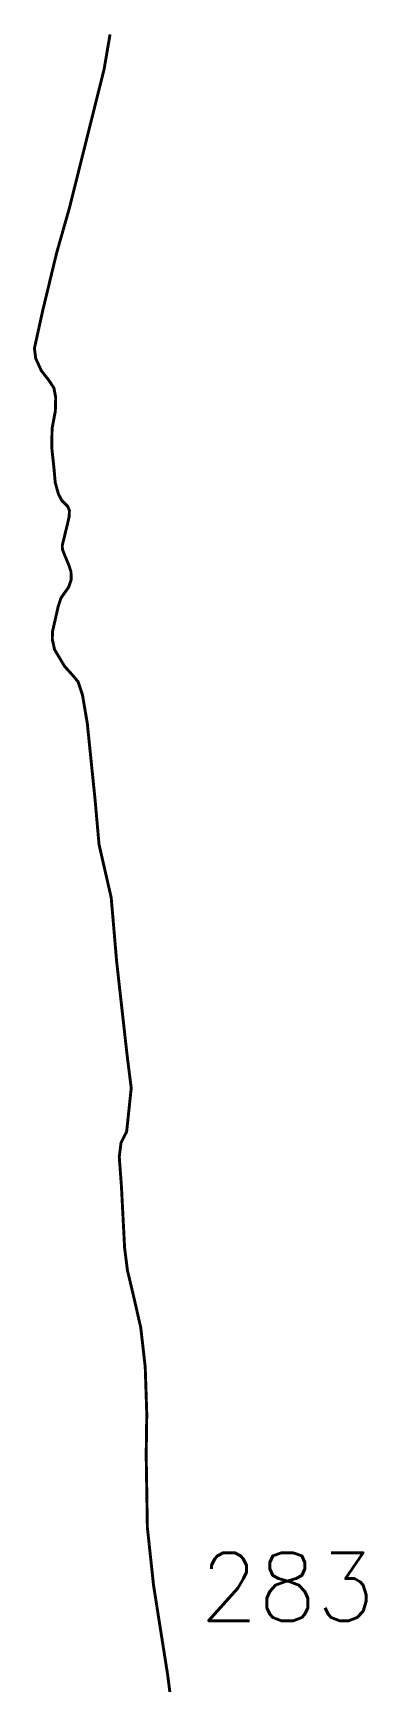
# Model space of a CAD drawing. Header units: metres. Extents: x 321718 to 327739, y 1839279 to 1845754.
# Drawn here: x 321825 to 322168, y 1844059 to 1845754 of the extents above; entities that cross this region are included whole.
import ezdxf

# ---------------------------------------------------------------- set-up
doc = ezdxf.new("R2010")
doc.units = ezdxf.units.M
doc.layers.add('NATURALLY PROTECTED', color=3, linetype='Continuous')
doc.styles.get("Standard").update_dxf_attribs({"font": 'simplex.shx'})

msp = doc.modelspace()

# ---------------------------------------------------------------- linework, layer by layer
at = {"layer": 'NATURALLY PROTECTED', "const_width": 3, "flags": 128}
msp.add_lwpolyline([(321904.2, 1845753), (321898, 1845716.6), (321862.5, 1845574.7), (321849.2, 1845528), (321834.9, 1845468.7), (321826.4, 1845430.1), (321827.7, 1845419.8), (321833.6, 1845406.9), (321841.4, 1845397), (321846.5, 1845389.2), (321848.3, 1845379.4), (321847.9, 1845365.2), (321844.6, 1845347.9), (321844.2, 1845328.5), (321846.6, 1845305.9), (321847.8, 1845292), (321851.1, 1845280.2), (321854.6, 1845273.5), (321860.6, 1845267.6), (321862.4, 1845263.4), (321862.2, 1845257.2), (321860.4, 1845249.3), (321855.1, 1845227.6), (321855.2, 1845223.3), (321857.9, 1845216.5), (321861.9, 1845206.8), (321864, 1845200.5), (321864.3, 1845192.5), (321861.6, 1845184.4), (321853.8, 1845173.4), (321850.9, 1845164.7), (321845, 1845138.7), (321844.8, 1845130.9), (321847.1, 1845120.3), (321857.4, 1845103), (321865.6, 1845094), (321871.4, 1845087), (321875.9, 1845073.3), (321880.8, 1845044.4), (321888.8, 1844965.9), (321892.9, 1844919.7), (321905.4, 1844865.1), (321911, 1844799.4), (321921.7, 1844703.5), (321926, 1844669.1), (321921.3, 1844624.4), (321915.5, 1844612.9), (321913.7, 1844598.3), (321915.9, 1844568.5), (321919.2, 1844504.7), (321922.1, 1844481.8), (321928.5, 1844454.8), (321935.8, 1844422.8), (321940.4, 1844382.5), (321942, 1844333.9), (321941.4, 1844291.8), (321942.6, 1844217.3), (321949, 1844157.5), (321963.4, 1844066.3), (321972, 1843999.5)], dxfattribs=at)

# ---------------------------------------------------------------- texts
at = {"insert": (321996.6, 1844191.3), "char_height": 70, "attachment_point": 1}
msp.add_mtext_dynamic_manual_height_columns('283', width=95.172, gutter_width=1, heights=[0], dxfattribs=at)

doc.saveas('drawing.dxf')
